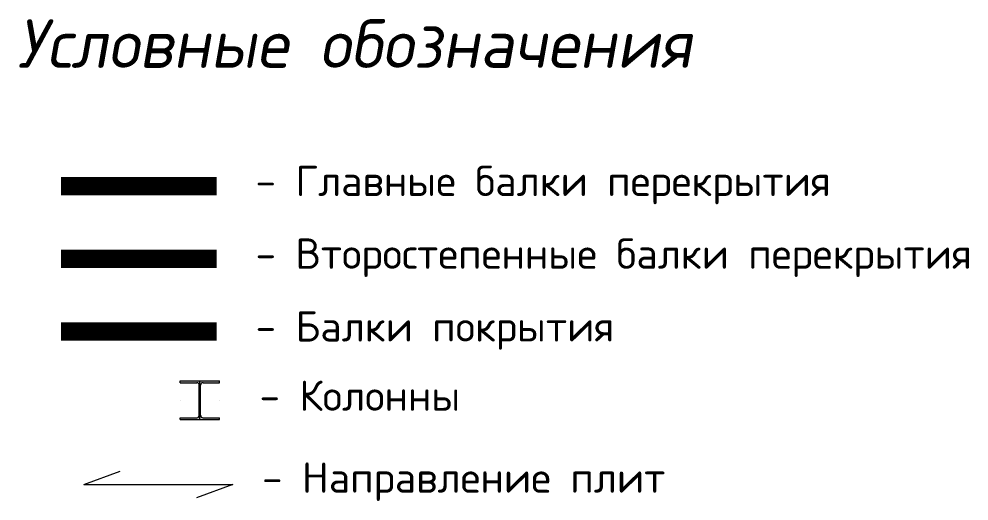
# Model space of a CAD drawing. Header units: millimetres. Extents: x -2648 to 2168491, y -277796 to 297800.
# Drawn here: x 117444 to 133101, y 89983 to 97922 of the extents above; entities that cross this region are included whole.
import ezdxf

# ---------------------------------------------------------------- set-up
doc = ezdxf.new("R2010")
doc.units = ezdxf.units.MM
doc.layers.get('0').update_dxf_attribs({"lineweight": 0})
for name, color, linetype, lineweight in [('Beams main', 162, 'Continuous', 30), ('Beams secondary', 1, 'Continuous', 30), ('Columns', 7, 'Continuous', 0), ('Rafters', 86, 'Continuous', 35)]:
    doc.layers.add(name, color=color, linetype=linetype, lineweight=lineweight)
doc.layers.add('Text', color=7, linetype='Continuous')
doc.styles.add('Лена', font='isocpeur.ttf', dxfattribs={"oblique": 10})

# ---------------------------------------------------------------- blocks, each defined once
blk = doc.blocks.new('*U186')
at = {"layer": 'Columns', "lineweight": -2, "ltscale": 100}
h = blk.add_hatch(color=256, dxfattribs=at)
h.dxf.hatch_style = 1
h.paths.add_polyline_path([(0, 123), (-124.5, 123), (-124.5, 111), (-20, 111, -0.414214), (-4, 95), (-4, -95, -0.414214), (-20, -111), (-124.5, -111), (-124.5, -123), (0, -123)])
h.paths.add_polyline_path([(124.5, 123), (0, 123), (0, -123), (124.5, -123), (124.5, -111), (20, -111, -0.414214), (4, -95), (4, 95, -0.414214), (20, 111), (124.5, 111)])
at = {"lineweight": -2, "ltscale": 100}
for p, q in [((-124.5, 0), (-124.5, 0)), ((124.5, 0), (124.5, 0))]:
    blk.add_line(p, q, dxfattribs=at)
at = {"layer": 'Columns'}
for p, q in [((-124.5, 123), (124.5, 123)), ((-124.5, 111), (-124.5, 123)), ((0, -123), (0, 123)), ((124.5, 111), (124.5, 123)), ((-124.5, 111), (-20, 111)), ((-4, -95), (-4, 95)), ((4, -95), (4, 95)), ((20, 111), (124.5, 111)), ((-124.5, -111), (-20, -111)), ((-124.5, -123), (-124.5, -111)), ((20, -111), (124.5, -111)), ((124.5, -123), (124.5, -111)), ((-124.5, -123), (124.5, -123))]:
    blk.add_line(p, q, dxfattribs=at)
for centre, start, end in [((-20, 95), 0, 90), ((20, 95), 90, 180), ((-20, -95), 270, 0), ((20, -95), 180, 270)]:
    blk.add_arc(centre, 16, start, end, dxfattribs=at)

msp = doc.modelspace()

# ---------------------------------------------------------------- linework, layer by layer
for p, q in [((118512.7, 90255.2), (119113.2, 90475.2)), ((118512.7, 90255.2), (120967.5, 90255.2)), ((120967.5, 90255.2), (120367.1, 90035.2))]:
    msp.add_line(p, q)
at = {"layer": 'Beams main', "ltscale": 100, "const_width": 300}
msp.add_lwpolyline([(118136.2, 95169.2), (120699.6, 95169.2)], dxfattribs=at)
at = {"layer": 'Beams secondary', "ltscale": 100, "const_width": 300}
msp.add_lwpolyline([(118136.2, 93971.2), (120699.6, 93971.2)], dxfattribs=at)
at = {"layer": 'Rafters', "ltscale": 100, "const_width": 300}
msp.add_lwpolyline([(118136.2, 92773.1), (120699.6, 92773.1)], dxfattribs=at)

# ---------------------------------------------------------------- block references
at = {"layer": 'Columns', "lineweight": -2, "xscale": 2.6, "yscale": 2.6, "zscale": 2.6}
msp.add_blockref('*U186', (120426, 91642.4), dxfattribs=at)

# ---------------------------------------------------------------- texts
at = {"layer": 'Text', "style": 'Лена'}
for s, p in [('- Главные балки перекрытия', (121341.2, 95005.7)), ('- Второстепенные балки перекрытия', (121341.2, 93807.6)), ('- Балки покрытия', (121341.2, 92609.5)), ('- Колонны', (121406.4, 91468.3)), ('- Направление плит', (121448.1, 90118.6))]:
    msp.add_text(s, height=500, dxfattribs=at).set_placement(p)
at = {"layer": 'Text', "insert": (122976.5, 97517.1), "char_height": 800, "attachment_point": 5, "style": 'Лена'}
msp.add_mtext('Условные обозначения', dxfattribs=at)

doc.saveas('drawing.dxf')
